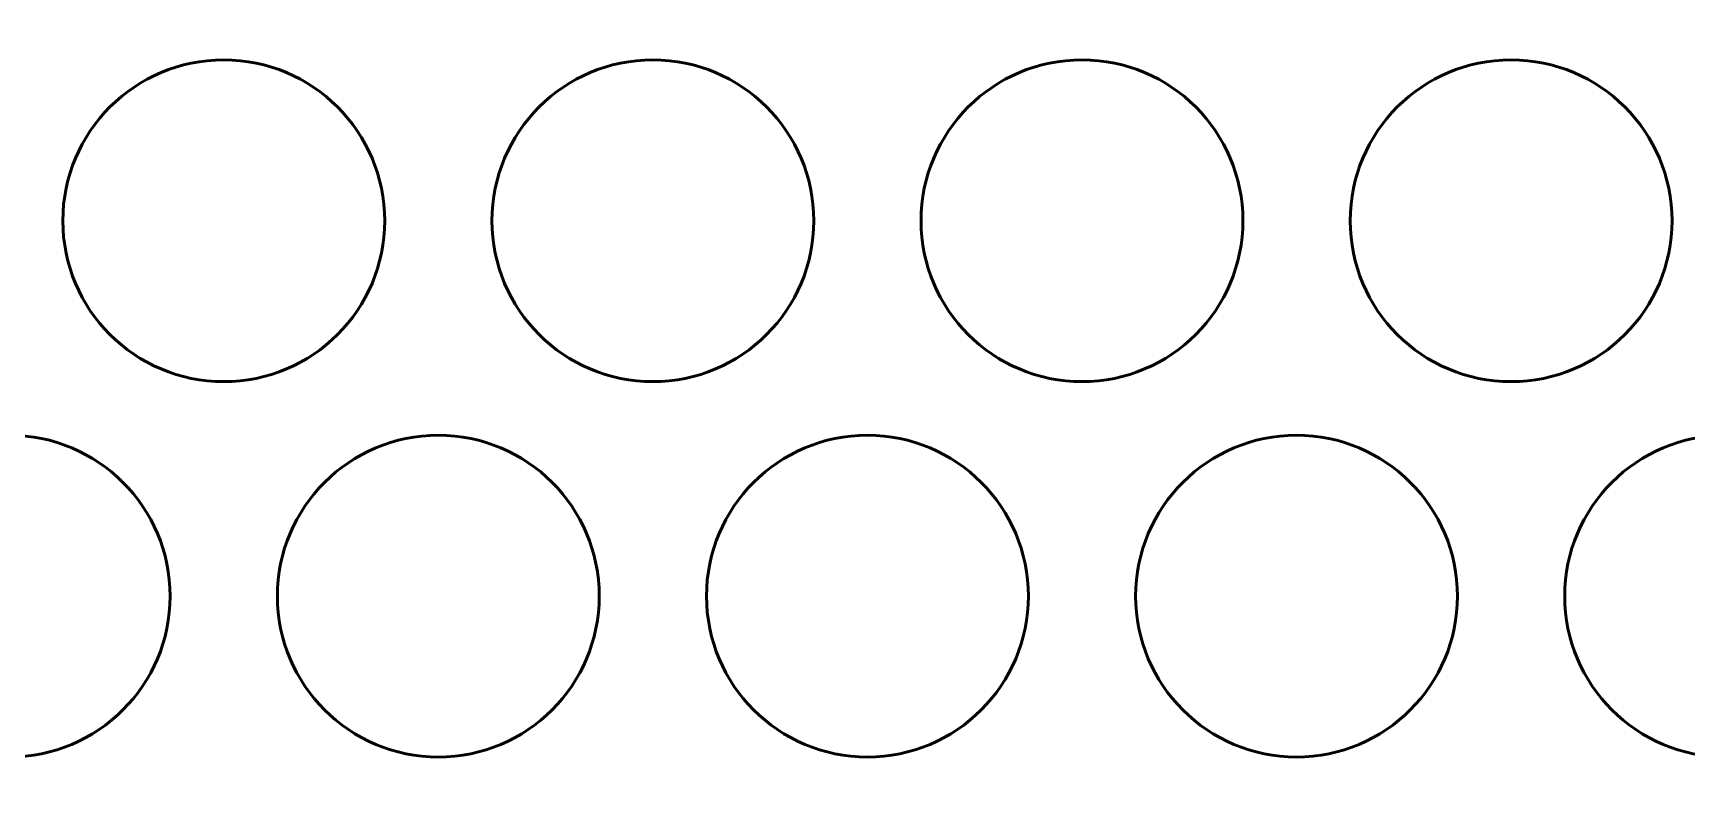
# Model space of a CAD drawing. Header units: centimetres. Extents: x -44 to 44, y -14.8 to 14.1.
# Drawn here: x -4.89 to 2.82, y -10.04 to -6.5 of the extents above; entities that cross this region are included whole.
import ezdxf

# ---------------------------------------------------------------- set-up
doc = ezdxf.new("R2010")
doc.units = ezdxf.units.CM
doc.header["$MEASUREMENT"] = 0
doc.layers.add('Layer 1', color=7, linetype='Continuous')

msp = doc.modelspace()

# ---------------------------------------------------------------- linework, layer by layer
at = {"layer": 'Layer 1', "lineweight": 53}
for centre in [(-3.99998, -7.37502), (-1.99998, -7.37502), (0.00002, -7.37502), (2.00002, -7.37502), (-4.99998, -9.12502), (-2.99998, -9.12502), (-0.99998, -9.12502), (1.00002, -9.12502), (3.00002, -9.12502)]:
    msp.add_ellipse(centre, major_axis=(0, 0.75002), ratio=1, dxfattribs=at)
msp.add_open_spline([(-13.45, -12.95), (-13.45, -12.95), (-13.45, 6.95), (-13.45, 6.95), (-13.45, 6.95), (-13.45, 7.22614), (-13.22614, 7.45), (-12.95, 7.45), (-12.95, 7.45), (-12.95, 7.45), (12.95, 7.45), (12.95, 7.45), (12.95, 7.45), (13.22614, 7.45), (13.45, 7.22614), (13.45, 6.95), (13.45, 6.95), (13.45, 6.95), (13.45, -12.95), (13.45, -12.95), (13.45, -12.95), (13.45, -13.22614), (13.22614, -13.45), (12.95, -13.45), (12.95, -13.45), (12.95, -13.45), (-12.95, -13.45), (-12.95, -13.45), (-12.95, -13.45), (-13.22614, -13.45), (-13.45, -13.22614), (-13.45, -12.95)], degree=3, knots=[0, 0, 0, 0, 0.1111111, 0.1111111, 0.1111111, 0.1111111, 0.2222222, 0.2222222, 0.2222222, 0.2222222, 0.3333333, 0.3333333, 0.3333333, 0.3333333, 0.4444444, 0.4444444, 0.4444444, 0.4444444, 0.5555556, 0.5555556, 0.5555556, 0.5555556, 0.6666667, 0.6666667, 0.6666667, 0.6666667, 0.7777778, 0.7777778, 0.7777778, 0.7777778, 1, 1, 1, 1], dxfattribs=at)

doc.saveas('drawing.dxf')
